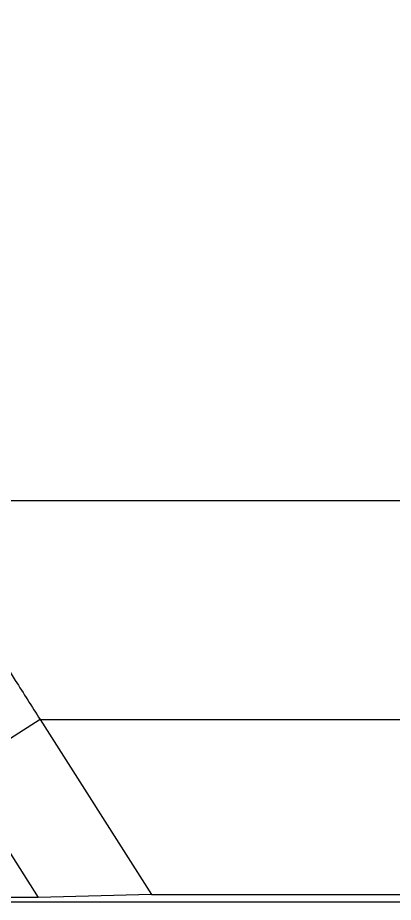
# Model space of a CAD drawing. Header units: millimetres. Extents: x 1409 to 26878, y 589 to 5187.
# Drawn here: x 2750.9 to 2789.4, y 1227.3 to 1318.1 of the extents above; entities that cross this region are included whole.
import ezdxf

# ---------------------------------------------------------------- set-up
doc = ezdxf.new("R2010")
doc.units = ezdxf.units.MM

msp = doc.modelspace()

# ---------------------------------------------------------------- linework, layer by layer
at = {"color": 7, "linetype": 'Continuous'}
for p, q in [((2558.161, 1533.6176), (2752.9888, 1227.7992)), ((2738.8762, 1268.5428), (2826.2432, 1268.5428)), ((2753.1863, 1246.0459), (2744.7599, 1240.716)), ((2753.1863, 1246.0459), (2764.6116, 1228.1117)), ((2753.1863, 1246.0459), (2811.9331, 1246.0459)), ((3155.8837, 1227.2998), (2555.8837, 1227.2998)), ((2752.9888, 1227.7992), (2745.491, 1227.7992)), ((2764.6116, 1228.1117), (2752.9888, 1227.7992)), ((2764.6116, 1228.1117), (2800.5078, 1228.1117))]:
    msp.add_line(p, q, dxfattribs=at)
msp.add_open_spline([(2749.7735, 1251.4133), (2750.058, 1250.966), (2751.1958, 1249.1769), (2752.3333, 1247.3877), (2753.1863, 1246.0459)], degree=3, knots=[0, 0, 0, 0, 0.2500642, 1, 1, 1, 1], dxfattribs=at)

doc.saveas('drawing.dxf')
